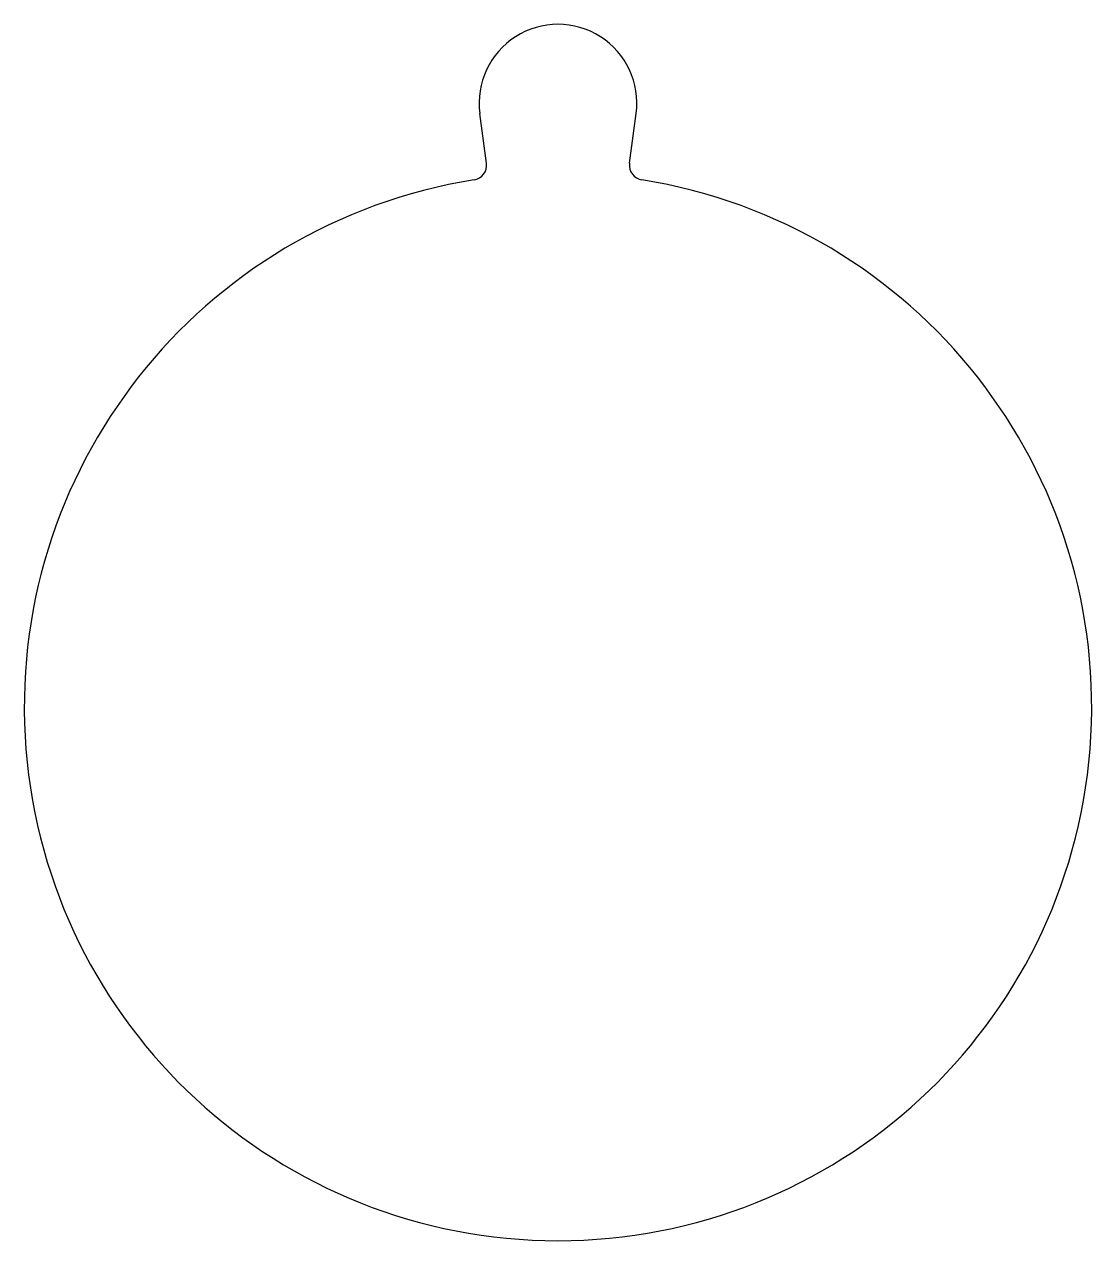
# Model space of a CAD drawing. Extents: x -10.7 to 10.8, y -10.8 to 13.7.
import ezdxf

# ---------------------------------------------------------------- set-up
doc = ezdxf.new("R2010")
doc.units = 0
doc.layers.add('VISIBLE', color=7, linetype='CONTINUOUS')

msp = doc.modelspace()

# ---------------------------------------------------------------- linework, layer by layer
at = {"layer": 'VISIBLE'}
for p, q in [((-1.442, 10.951), (-1.574, 11.955)), ((1.442, 10.951), (1.574, 11.955))]:
    msp.add_line(p, q, dxfattribs=at)
for centre, radius, start, end in [((0, 12.162), 1.588, 352.5, 187.5), ((-1.739, 10.912), 0.3, 279.0557, 7.5), ((1.739, 10.912), 0.3, 172.5, 260.9443), ((0, 0), 10.75, 99.0557, 80.9443)]:
    msp.add_arc(centre, radius, start, end, dxfattribs=at)

doc.saveas('drawing.dxf')
